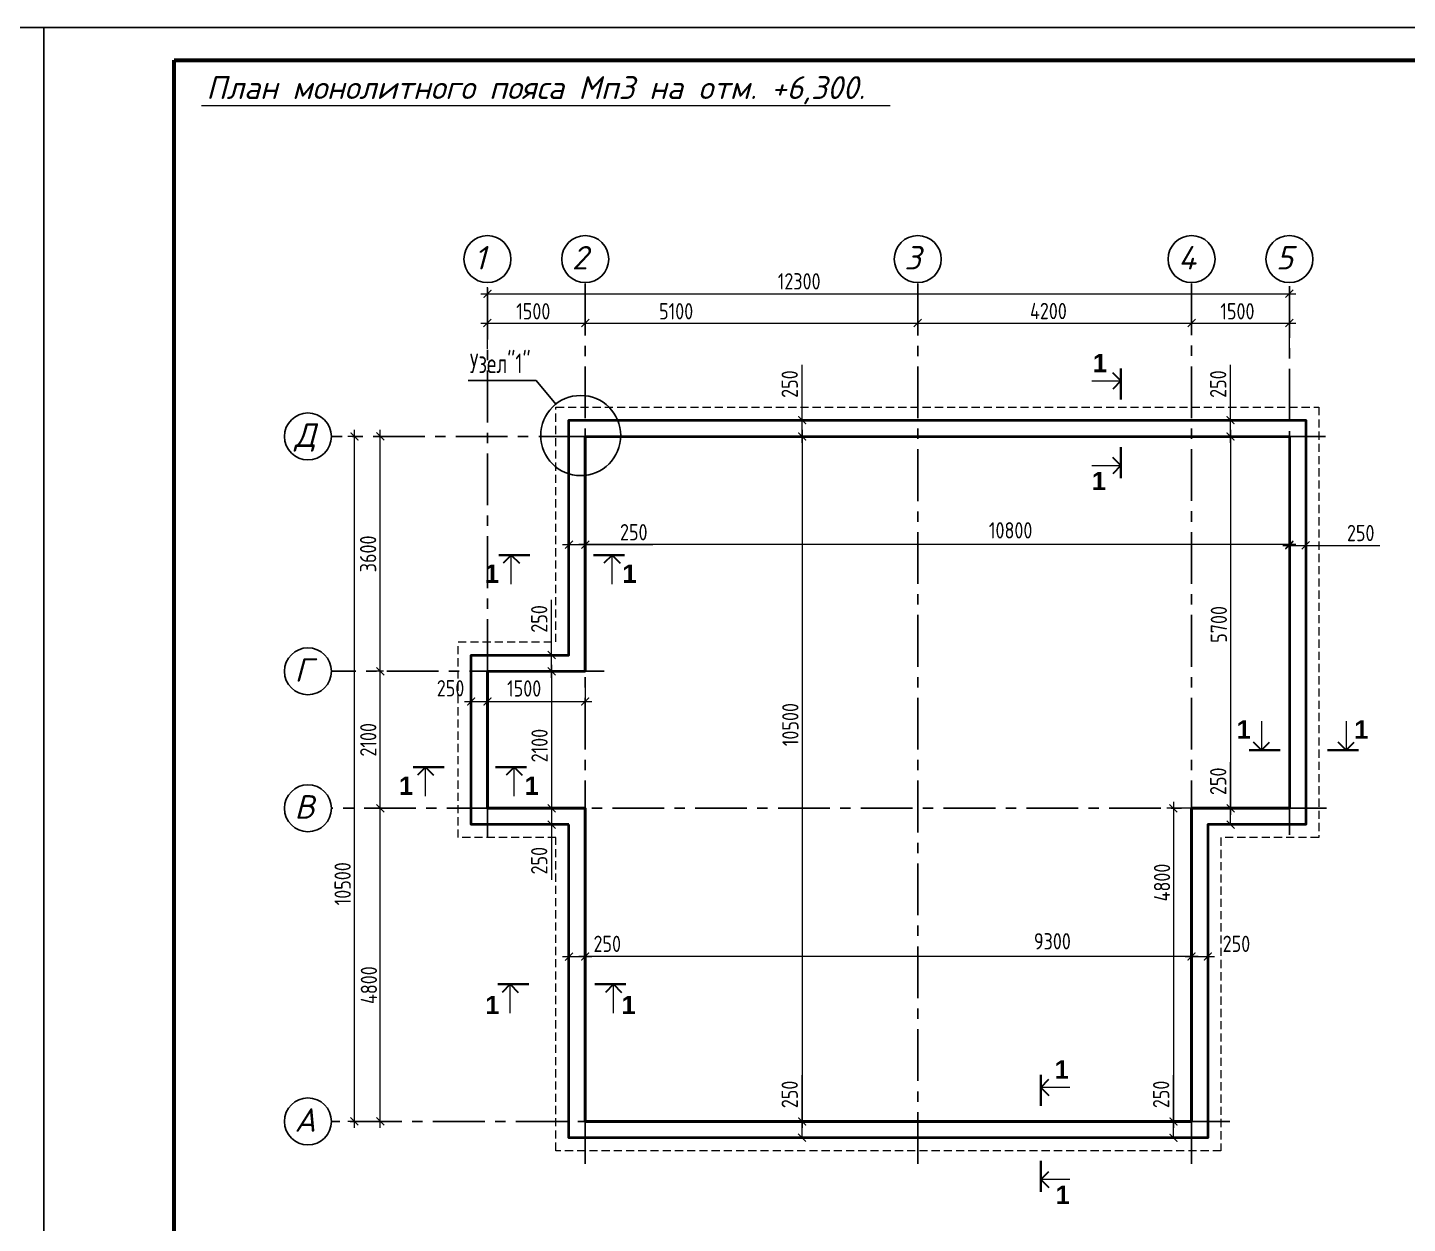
# Model space of a CAD drawing. Extents: x -12289450 to -10763036, y -7834513 to -6150123.
# Drawn here: x -10805286 to -10784123, y -7823144 to -7804813 of the extents above; entities that cross this region are included whole.
import ezdxf

# ---------------------------------------------------------------- set-up
doc = ezdxf.new("R2010")
doc.units = 0
doc.header["$LTSCALE"] = 25
doc.header["$PDMODE"] = 35
doc.linetypes.add('CENTER', pattern=[50.8, 31.75, -6.35, 6.35, -6.35])
doc.linetypes.add('DASHED', pattern=[0.75, 0.5, -0.25])
doc.layers.get('DefPoints').update_dxf_attribs({"color": 10, "lineweight": 30})
for name, color, linetype in [('001-ПЕРЕГОРОДКИ', 5, 'Continuous'), ('005-РАЗМЕРЫ', 252, 'Continuous'), ('014-ОСИ', 251, 'CENTER'), ('Annotation - Text', 7, 'Continuous'), ('EEE', 7, 'Continuous'), ('Новое', 51, 'Continuous'), ('Текст', 7, 'Continuous')]:
    doc.layers.add(name, color=color, linetype=linetype)
doc.layers.add('СТЕНЫ', color=5, linetype='Continuous', lineweight=40)
doc.styles.add('gismo', font='isocpeui.ttf')
doc.styles.add('GOST 2.304', font='cs_gost2304.shx')
doc.styles.add('Isocpeur', font='isocpeui.ttf')
doc.styles.add('STYLE1', font='simplex.shx', dxfattribs={"width": 0.7, "height": 300})
doc.styles.add('СГЕНЕРИР_СТИЛЬ_1', font='arialbd.ttf')
doc.dimstyles.new('1', dxfattribs={"dimscale": 100, "dimtxt": 2.5, "dimasz": 1.2, "dimexe": 1, "dimexo": 1, "dimgap": 0.5, "dimtad": 1, "dimdec": 0, "dimzin": 0, "dimdsep": 46, "dimtxsty": 'GOST 2.304', "dimblk": 'ARCHTICK', "dimcen": 0.09, "dimdle": 1, "dimclrd": 256, "dimclre": 256, "dimclrt": 7, "dimadec": 0, "dimazin": 0, "dimtfac": 1, "dimtdec": 0, "dimtmove": 0, "dimatfit": 3, "dimldrblk": 'ARCHTICK', "dimfxl": 0, "dimtolj": 1, "dimtzin": 0, "dimlwd": 5, "dimlwe": 5, "dimarcsym": 0})

# ---------------------------------------------------------------- blocks, each defined once
blk = doc.blocks.new('_ArchTick')
at = {"color": 0, "linetype": 'ByBlock', "const_width": 0.15}
blk.add_lwpolyline([(-0.5, -0.5), (0.5, 0.5)], dxfattribs=at)
blk = doc.blocks.new('*D1738')
at = {"layer": '005-РАЗМЕРЫ', "lineweight": 5, "transparency": 16777216}
for p, q in [((-10796833, -7809342), (-10791533, -7809342)), ((-10796733, -7809412), (-10796733, -7809242)), ((-10791633, -7809412), (-10791633, -7809242))]:
    blk.add_line(p, q, dxfattribs=at)
at = {"layer": 'DefPoints', "color": 0, "transparency": 16777216}
for p in [(-10791633, -7809342), (-10796733, -7809512), (-10791633, -7809512)]:
    blk.add_point(p, dxfattribs=at)
at = {"layer": '005-РАЗМЕРЫ', "lineweight": 5, "transparency": 16777216, "xscale": 120, "yscale": 120, "zscale": 120, "rotation": 180}
blk.add_blockref('_ArchTick', (-10796733, -7809342), dxfattribs=at)
at = {"layer": '005-РАЗМЕРЫ', "lineweight": 5, "transparency": 16777216, "xscale": 120, "yscale": 120, "zscale": 120}
blk.add_blockref('_ArchTick', (-10791633, -7809342), dxfattribs=at)
at = {"layer": '005-РАЗМЕРЫ', "color": 7, "transparency": 16777216, "insert": (-10795339, -7809162), "char_height": 250, "attachment_point": 5, "style": 'GOST 2.304'}
blk.add_mtext('\\A1;5100', dxfattribs=at)
blk = doc.blocks.new('*D1739')
at = {"layer": '005-РАЗМЕРЫ', "lineweight": 5, "transparency": 16777216}
for p, q in [((-10798333, -7808893), (-10785833, -7808893)), ((-10798233, -7809739), (-10798233, -7808793)), ((-10785933, -7809789), (-10785933, -7808793))]:
    blk.add_line(p, q, dxfattribs=at)
at = {"layer": 'DefPoints', "color": 0, "transparency": 16777216}
for p in [(-10785933, -7808893), (-10798233, -7809839), (-10785933, -7809889)]:
    blk.add_point(p, dxfattribs=at)
at = {"layer": '005-РАЗМЕРЫ', "lineweight": 5, "transparency": 16777216, "xscale": 120, "yscale": 120, "zscale": 120, "rotation": 180}
blk.add_blockref('_ArchTick', (-10798233, -7808893), dxfattribs=at)
at = {"layer": '005-РАЗМЕРЫ', "lineweight": 5, "transparency": 16777216, "xscale": 120, "yscale": 120, "zscale": 120}
blk.add_blockref('_ArchTick', (-10785933, -7808893), dxfattribs=at)
at = {"layer": '005-РАЗМЕРЫ', "color": 7, "transparency": 16777216, "insert": (-10793452, -7808703), "char_height": 250, "attachment_point": 5, "style": 'GOST 2.304'}
blk.add_mtext('\\A1;12300', dxfattribs=at)
blk = doc.blocks.new('*D1740')
at = {"layer": '005-РАЗМЕРЫ', "lineweight": 5, "transparency": 16777216}
for p, q in [((-10798333, -7809342), (-10796633, -7809342)), ((-10798233, -7809412), (-10798233, -7809242)), ((-10796733, -7809412), (-10796733, -7809242))]:
    blk.add_line(p, q, dxfattribs=at)
at = {"layer": 'DefPoints', "color": 0, "transparency": 16777216}
for p in [(-10796733, -7809342), (-10798233, -7809512), (-10796733, -7809512)]:
    blk.add_point(p, dxfattribs=at)
at = {"layer": '005-РАЗМЕРЫ', "lineweight": 5, "transparency": 16777216, "xscale": 120, "yscale": 120, "zscale": 120, "rotation": 180}
blk.add_blockref('_ArchTick', (-10798233, -7809342), dxfattribs=at)
at = {"layer": '005-РАЗМЕРЫ', "lineweight": 5, "transparency": 16777216, "xscale": 120, "yscale": 120, "zscale": 120}
blk.add_blockref('_ArchTick', (-10796733, -7809342), dxfattribs=at)
at = {"layer": '005-РАЗМЕРЫ', "color": 7, "transparency": 16777216, "insert": (-10797530, -7809162), "char_height": 250, "attachment_point": 5, "style": 'GOST 2.304'}
blk.add_mtext('\\A1;1500', dxfattribs=at)
blk = doc.blocks.new('*D1741')
at = {"layer": '005-РАЗМЕРЫ', "lineweight": 5, "transparency": 16777216}
for p, q in [((-10791733, -7809342), (-10787333, -7809342)), ((-10791633, -7809412), (-10791633, -7809242)), ((-10787433, -7809412), (-10787433, -7809242))]:
    blk.add_line(p, q, dxfattribs=at)
at = {"layer": 'DefPoints', "color": 0, "transparency": 16777216}
for p in [(-10787433, -7809342), (-10791633, -7809512), (-10787433, -7809512)]:
    blk.add_point(p, dxfattribs=at)
at = {"layer": '005-РАЗМЕРЫ', "lineweight": 5, "transparency": 16777216, "xscale": 120, "yscale": 120, "zscale": 120, "rotation": 180}
blk.add_blockref('_ArchTick', (-10791633, -7809342), dxfattribs=at)
at = {"layer": '005-РАЗМЕРЫ', "lineweight": 5, "transparency": 16777216, "xscale": 120, "yscale": 120, "zscale": 120}
blk.add_blockref('_ArchTick', (-10787433, -7809342), dxfattribs=at)
at = {"layer": '005-РАЗМЕРЫ', "color": 7, "transparency": 16777216, "insert": (-10789629, -7809158), "char_height": 250, "attachment_point": 5, "style": 'GOST 2.304'}
blk.add_mtext('\\A1;4200', dxfattribs=at)
blk = doc.blocks.new('*D1742')
at = {"layer": '005-РАЗМЕРЫ', "lineweight": 5, "transparency": 16777216}
for p, q in [((-10787533, -7809342), (-10785833, -7809342)), ((-10787433, -7809412), (-10787433, -7809242)), ((-10785933, -7809412), (-10785933, -7809242))]:
    blk.add_line(p, q, dxfattribs=at)
at = {"layer": 'DefPoints', "color": 0, "transparency": 16777216}
for p in [(-10785933, -7809342), (-10787433, -7809512), (-10785933, -7809512)]:
    blk.add_point(p, dxfattribs=at)
at = {"layer": '005-РАЗМЕРЫ', "lineweight": 5, "transparency": 16777216, "xscale": 120, "yscale": 120, "zscale": 120, "rotation": 180}
blk.add_blockref('_ArchTick', (-10787433, -7809342), dxfattribs=at)
at = {"layer": '005-РАЗМЕРЫ', "lineweight": 5, "transparency": 16777216, "xscale": 120, "yscale": 120, "zscale": 120}
blk.add_blockref('_ArchTick', (-10785933, -7809342), dxfattribs=at)
at = {"layer": '005-РАЗМЕРЫ', "color": 7, "transparency": 16777216, "insert": (-10786730, -7809162), "char_height": 250, "attachment_point": 5, "style": 'GOST 2.304'}
blk.add_mtext('\\A1;1500', dxfattribs=at)
blk = doc.blocks.new('*D1743')
at = {"layer": '005-РАЗМЕРЫ', "lineweight": 5, "transparency": 16777216}
for p, q in [((-10799876, -7821681), (-10799876, -7816681)), ((-10799876, -7816781), (-10799976, -7816781)), ((-10799925, -7821581), (-10799976, -7821581))]:
    blk.add_line(p, q, dxfattribs=at)
at = {"layer": 'DefPoints', "color": 0, "transparency": 16777216}
for p in [(-10799876, -7816781), (-10799776, -7816781), (-10799825, -7821581)]:
    blk.add_point(p, dxfattribs=at)
at = {"layer": '005-РАЗМЕРЫ', "lineweight": 5, "transparency": 16777216, "xscale": 120, "yscale": 120, "zscale": 120}
for p, rotation in [((-10799876, -7816781), 90), ((-10799876, -7821581), 270)]:
    blk.add_blockref('_ArchTick', p, dxfattribs=dict(at, rotation=rotation))
at = {"layer": '005-РАЗМЕРЫ', "color": 7, "transparency": 16777216, "insert": (-10800051, -7819492), "char_height": 250, "attachment_point": 5, "rotation": 90, "style": 'GOST 2.304'}
blk.add_mtext('\\A1;4800', dxfattribs=at)
blk = doc.blocks.new('*D1744')
at = {"layer": '005-РАЗМЕРЫ', "lineweight": 5, "transparency": 16777216}
for p, q in [((-10800274, -7821681), (-10800274, -7810981)), ((-10800246, -7811081), (-10800374, -7811081)), ((-10800298, -7821581), (-10800374, -7821581))]:
    blk.add_line(p, q, dxfattribs=at)
at = {"layer": 'DefPoints', "color": 0, "transparency": 16777216}
for p in [(-10800274, -7811081), (-10800146, -7811081), (-10800198, -7821581)]:
    blk.add_point(p, dxfattribs=at)
at = {"layer": '005-РАЗМЕРЫ', "lineweight": 5, "transparency": 16777216, "xscale": 120, "yscale": 120, "zscale": 120}
for p, rotation in [((-10800274, -7811081), 90), ((-10800274, -7821581), 270)]:
    blk.add_blockref('_ArchTick', p, dxfattribs=dict(at, rotation=rotation))
at = {"layer": '005-РАЗМЕРЫ', "color": 7, "transparency": 16777216, "insert": (-10800454, -7817938), "char_height": 250, "attachment_point": 5, "rotation": 90, "style": 'GOST 2.304'}
blk.add_mtext('\\A1;10500', dxfattribs=at)
blk = doc.blocks.new('*D1745')
at = {"layer": '005-РАЗМЕРЫ', "lineweight": 5, "transparency": 16777216}
for p, q in [((-10799876, -7816881), (-10799876, -7814581)), ((-10799825, -7814681), (-10799976, -7814681)), ((-10799963, -7816781), (-10799776, -7816781))]:
    blk.add_line(p, q, dxfattribs=at)
at = {"layer": 'DefPoints', "color": 0, "transparency": 16777216}
for p in [(-10799876, -7814681), (-10799725, -7814681), (-10800063, -7816781)]:
    blk.add_point(p, dxfattribs=at)
at = {"layer": '005-РАЗМЕРЫ', "lineweight": 5, "transparency": 16777216, "xscale": 120, "yscale": 120, "zscale": 120}
for p, rotation in [((-10799876, -7814681), 90), ((-10799876, -7816781), 270)]:
    blk.add_blockref('_ArchTick', p, dxfattribs=dict(at, rotation=rotation))
at = {"layer": '005-РАЗМЕРЫ', "color": 7, "transparency": 16777216, "insert": (-10800061, -7815731), "char_height": 250, "attachment_point": 5, "rotation": 90, "style": 'GOST 2.304'}
blk.add_mtext('\\A1;2100', dxfattribs=at)
blk = doc.blocks.new('*D1746')
at = {"layer": '005-РАЗМЕРЫ', "lineweight": 5, "transparency": 16777216}
for p, q in [((-10799876, -7814781), (-10799876, -7810981)), ((-10799776, -7811081), (-10799976, -7811081)), ((-10799825, -7814681), (-10799976, -7814681))]:
    blk.add_line(p, q, dxfattribs=at)
at = {"layer": 'DefPoints', "color": 0, "transparency": 16777216}
for p in [(-10799876, -7811081), (-10799676, -7811081), (-10799725, -7814681)]:
    blk.add_point(p, dxfattribs=at)
at = {"layer": '005-РАЗМЕРЫ', "lineweight": 5, "transparency": 16777216, "xscale": 120, "yscale": 120, "zscale": 120}
for p, rotation in [((-10799876, -7811081), 90), ((-10799876, -7814681), 270)]:
    blk.add_blockref('_ArchTick', p, dxfattribs=dict(at, rotation=rotation))
at = {"layer": '005-РАЗМЕРЫ', "color": 7, "transparency": 16777216, "insert": (-10800064, -7812881), "char_height": 250, "attachment_point": 5, "rotation": 90, "style": 'GOST 2.304'}
blk.add_mtext('\\A1;3600', dxfattribs=at)
blk = doc.blocks.new('*D1747')
at = {"layer": '005-РАЗМЕРЫ', "lineweight": 5, "ltscale": 10, "transparency": 16777216}
for p, q in [((-10796983, -7812831), (-10796983, -7812639)), ((-10796733, -7812831), (-10796733, -7812639)), ((-10797083, -7812739), (-10796733, -7812739)), ((-10796733, -7812739), (-10795695, -7812739))]:
    blk.add_line(p, q, dxfattribs=at)
at = {"layer": 'DefPoints', "color": 0, "ltscale": 10, "transparency": 16777216}
for p in [(-10796983, -7812931), (-10796733, -7812739), (-10796733, -7812931)]:
    blk.add_point(p, dxfattribs=at)
at = {"layer": '005-РАЗМЕРЫ', "lineweight": 5, "ltscale": 10, "transparency": 16777216, "xscale": 120, "yscale": 120, "zscale": 120, "rotation": 180}
blk.add_blockref('_ArchTick', (-10796983, -7812739), dxfattribs=at)
at = {"layer": '005-РАЗМЕРЫ', "lineweight": 5, "ltscale": 10, "transparency": 16777216, "xscale": 120, "yscale": 120, "zscale": 120}
blk.add_blockref('_ArchTick', (-10796733, -7812739), dxfattribs=at)
at = {"layer": '005-РАЗМЕРЫ', "color": 7, "ltscale": 10, "transparency": 16777216, "insert": (-10795989, -7812549), "char_height": 250, "attachment_point": 5, "style": 'GOST 2.304'}
blk.add_mtext('\\A1;250', dxfattribs=at)
blk = doc.blocks.new('*D1748')
at = {"layer": '005-РАЗМЕРЫ', "lineweight": 5, "transparency": 16777216}
for p, q in [((-10793407, -7821581), (-10793407, -7820874)), ((-10793375, -7821581), (-10793507, -7821581)), ((-10793407, -7821831), (-10793407, -7821481)), ((-10793375, -7821831), (-10793507, -7821831))]:
    blk.add_line(p, q, dxfattribs=at)
at = {"layer": 'DefPoints', "color": 0, "transparency": 16777216}
for p in [(-10793275, -7821581), (-10793407, -7821831), (-10793275, -7821831)]:
    blk.add_point(p, dxfattribs=at)
at = {"layer": '005-РАЗМЕРЫ', "lineweight": 5, "transparency": 16777216, "xscale": 120, "yscale": 120, "zscale": 120}
for p, rotation in [((-10793407, -7821581), 90), ((-10793407, -7821831), 270)]:
    blk.add_blockref('_ArchTick', p, dxfattribs=dict(at, rotation=rotation))
at = {"layer": '005-РАЗМЕРЫ', "color": 7, "transparency": 16777216, "insert": (-10793597, -7821167), "char_height": 250, "attachment_point": 5, "rotation": 90, "style": 'GOST 2.304'}
blk.add_mtext('\\A1;250', dxfattribs=at)
blk = doc.blocks.new('*D1749')
at = {"layer": '005-РАЗМЕРЫ', "lineweight": 5, "transparency": 16777216}
for p, q in [((-10793407, -7810981), (-10793407, -7821681)), ((-10793375, -7811081), (-10793507, -7811081)), ((-10793375, -7821581), (-10793507, -7821581))]:
    blk.add_line(p, q, dxfattribs=at)
at = {"layer": 'DefPoints', "color": 0, "transparency": 16777216}
for p in [(-10793275, -7811081), (-10793407, -7821581), (-10793275, -7821581)]:
    blk.add_point(p, dxfattribs=at)
at = {"layer": '005-РАЗМЕРЫ', "lineweight": 5, "transparency": 16777216, "xscale": 120, "yscale": 120, "zscale": 120}
for p, rotation in [((-10793407, -7811081), 90), ((-10793407, -7821581), 270)]:
    blk.add_blockref('_ArchTick', p, dxfattribs=dict(at, rotation=rotation))
at = {"layer": '005-РАЗМЕРЫ', "color": 7, "transparency": 16777216, "insert": (-10793587, -7815498), "char_height": 250, "attachment_point": 5, "rotation": 90, "style": 'GOST 2.304'}
blk.add_mtext('\\A1;10500', dxfattribs=at)
blk = doc.blocks.new('*D1750')
at = {"layer": '005-РАЗМЕРЫ', "lineweight": 5, "ltscale": 100, "transparency": 16777216}
for p, q in [((-10796733, -7818741), (-10796733, -7819154)), ((-10787333, -7819054), (-10796833, -7819054)), ((-10787433, -7818921), (-10787433, -7819154))]:
    blk.add_line(p, q, dxfattribs=at)
at = {"layer": 'DefPoints', "color": 0, "ltscale": 100, "transparency": 16777216}
for p in [(-10796733, -7818641), (-10787433, -7818821), (-10796733, -7819054)]:
    blk.add_point(p, dxfattribs=at)
at = {"layer": '005-РАЗМЕРЫ', "lineweight": 5, "ltscale": 100, "transparency": 16777216, "xscale": 120, "yscale": 120, "zscale": 120, "rotation": 180}
blk.add_blockref('_ArchTick', (-10796733, -7819054), dxfattribs=at)
at = {"layer": '005-РАЗМЕРЫ', "lineweight": 5, "ltscale": 100, "transparency": 16777216, "xscale": 120, "yscale": 120, "zscale": 120}
blk.add_blockref('_ArchTick', (-10787433, -7819054), dxfattribs=at)
at = {"layer": '005-РАЗМЕРЫ', "color": 7, "ltscale": 100, "transparency": 16777216, "insert": (-10789568, -7818820), "char_height": 250, "attachment_point": 5, "style": 'GOST 2.304'}
blk.add_mtext('\\A1;9300', dxfattribs=at)
blk = doc.blocks.new('*D1751')
at = {"layer": '005-РАЗМЕРЫ', "lineweight": 5, "transparency": 16777216}
for p, q in [((-10797249, -7814431), (-10797249, -7813584)), ((-10797283, -7814431), (-10797349, -7814431)), ((-10797249, -7814781), (-10797249, -7814431)), ((-10797217, -7814681), (-10797349, -7814681))]:
    blk.add_line(p, q, dxfattribs=at)
at = {"layer": 'DefPoints', "color": 0, "transparency": 16777216}
for p in [(-10797249, -7814431), (-10797183, -7814431), (-10797117, -7814681)]:
    blk.add_point(p, dxfattribs=at)
at = {"layer": '005-РАЗМЕРЫ', "lineweight": 5, "transparency": 16777216, "xscale": 120, "yscale": 120, "zscale": 120}
for p, rotation in [((-10797249, -7814431), 90), ((-10797249, -7814681), 270)]:
    blk.add_blockref('_ArchTick', p, dxfattribs=dict(at, rotation=rotation))
at = {"layer": '005-РАЗМЕРЫ', "color": 7, "transparency": 16777216, "insert": (-10797439, -7813878), "char_height": 250, "attachment_point": 5, "rotation": 90, "style": 'GOST 2.304'}
blk.add_mtext('\\A1;250', dxfattribs=at)
blk = doc.blocks.new('*D1752')
at = {"layer": '005-РАЗМЕРЫ', "lineweight": 5, "transparency": 16777216}
for p, q in [((-10793407, -7810831), (-10793407, -7809984)), ((-10793375, -7810831), (-10793507, -7810831)), ((-10793407, -7811181), (-10793407, -7810831)), ((-10793375, -7811081), (-10793507, -7811081))]:
    blk.add_line(p, q, dxfattribs=at)
at = {"layer": 'DefPoints', "color": 0, "transparency": 16777216}
for p in [(-10793407, -7810831), (-10793275, -7810831), (-10793275, -7811081)]:
    blk.add_point(p, dxfattribs=at)
at = {"layer": '005-РАЗМЕРЫ', "lineweight": 5, "transparency": 16777216, "xscale": 120, "yscale": 120, "zscale": 120}
for p, rotation in [((-10793407, -7810831), 90), ((-10793407, -7811081), 270)]:
    blk.add_blockref('_ArchTick', p, dxfattribs=dict(at, rotation=rotation))
at = {"layer": '005-РАЗМЕРЫ', "color": 7, "transparency": 16777216, "insert": (-10793597, -7810278), "char_height": 250, "attachment_point": 5, "rotation": 90, "style": 'GOST 2.304'}
blk.add_mtext('\\A1;250', dxfattribs=at)
blk = doc.blocks.new('*D1753')
at = {"layer": '005-РАЗМЕРЫ', "lineweight": 5, "ltscale": 100, "transparency": 16777216}
for p, q in [((-10797083, -7819054), (-10796633, -7819054)), ((-10796983, -7819037), (-10796983, -7819154)), ((-10796733, -7819037), (-10796733, -7819154))]:
    blk.add_line(p, q, dxfattribs=at)
at = {"layer": 'DefPoints', "color": 0, "ltscale": 100, "transparency": 16777216}
for p in [(-10796983, -7818937), (-10796733, -7818937), (-10796733, -7819054)]:
    blk.add_point(p, dxfattribs=at)
at = {"layer": '005-РАЗМЕРЫ', "lineweight": 5, "ltscale": 100, "transparency": 16777216, "xscale": 120, "yscale": 120, "zscale": 120, "rotation": 180}
blk.add_blockref('_ArchTick', (-10796983, -7819054), dxfattribs=at)
at = {"layer": '005-РАЗМЕРЫ', "lineweight": 5, "ltscale": 100, "transparency": 16777216, "xscale": 120, "yscale": 120, "zscale": 120}
blk.add_blockref('_ArchTick', (-10796733, -7819054), dxfattribs=at)
at = {"layer": '005-РАЗМЕРЫ', "color": 7, "ltscale": 100, "transparency": 16777216, "insert": (-10796395, -7818859), "char_height": 250, "attachment_point": 5, "style": 'GOST 2.304'}
blk.add_mtext('\\A1;250', dxfattribs=at)
blk = doc.blocks.new('*D1754')
at = {"layer": '005-РАЗМЕРЫ', "lineweight": 5, "ltscale": 100, "transparency": 16777216}
for p, q in [((-10796733, -7812607), (-10796733, -7812839)), ((-10785933, -7812614), (-10785933, -7812839)), ((-10785833, -7812739), (-10796833, -7812739))]:
    blk.add_line(p, q, dxfattribs=at)
at = {"layer": 'DefPoints', "color": 0, "ltscale": 100, "transparency": 16777216}
for p in [(-10796733, -7812507), (-10785933, -7812514), (-10796733, -7812739)]:
    blk.add_point(p, dxfattribs=at)
at = {"layer": '005-РАЗМЕРЫ', "lineweight": 5, "ltscale": 100, "transparency": 16777216, "xscale": 120, "yscale": 120, "zscale": 120, "rotation": 180}
blk.add_blockref('_ArchTick', (-10796733, -7812739), dxfattribs=at)
at = {"layer": '005-РАЗМЕРЫ', "lineweight": 5, "ltscale": 100, "transparency": 16777216, "xscale": 120, "yscale": 120, "zscale": 120}
blk.add_blockref('_ArchTick', (-10785933, -7812739), dxfattribs=at)
at = {"layer": '005-РАЗМЕРЫ', "color": 7, "ltscale": 100, "transparency": 16777216, "insert": (-10790208, -7812520), "char_height": 250, "attachment_point": 5, "style": 'GOST 2.304'}
blk.add_mtext('\\A1;10800', dxfattribs=at)
blk = doc.blocks.new('*D1755')
at = {"layer": '005-РАЗМЕРЫ', "lineweight": 5, "transparency": 16777216}
for p, q in [((-10797249, -7816681), (-10797249, -7817031)), ((-10797217, -7816781), (-10797349, -7816781)), ((-10797217, -7817031), (-10797349, -7817031)), ((-10797249, -7817031), (-10797249, -7817878))]:
    blk.add_line(p, q, dxfattribs=at)
at = {"layer": 'DefPoints', "color": 0, "transparency": 16777216}
for p in [(-10797117, -7816781), (-10797249, -7817031), (-10797117, -7817031)]:
    blk.add_point(p, dxfattribs=at)
at = {"layer": '005-РАЗМЕРЫ', "lineweight": 5, "transparency": 16777216, "xscale": 120, "yscale": 120, "zscale": 120}
for p, rotation in [((-10797249, -7816781), 90), ((-10797249, -7817031), 270)]:
    blk.add_blockref('_ArchTick', p, dxfattribs=dict(at, rotation=rotation))
at = {"layer": '005-РАЗМЕРЫ', "color": 7, "transparency": 16777216, "insert": (-10797439, -7817584), "char_height": 250, "attachment_point": 5, "rotation": 90, "style": 'GOST 2.304'}
blk.add_mtext('\\A1;250', dxfattribs=at)
blk = doc.blocks.new('*D1756')
at = {"layer": '005-РАЗМЕРЫ', "lineweight": 5, "ltscale": 100, "transparency": 16777216}
for p, q in [((-10787533, -7819054), (-10787083, -7819054)), ((-10787433, -7819037), (-10787433, -7819154)), ((-10787183, -7819037), (-10787183, -7819154))]:
    blk.add_line(p, q, dxfattribs=at)
at = {"layer": 'DefPoints', "color": 0, "ltscale": 100, "transparency": 16777216}
for p in [(-10787433, -7818937), (-10787183, -7818937), (-10787183, -7819054)]:
    blk.add_point(p, dxfattribs=at)
at = {"layer": '005-РАЗМЕРЫ', "lineweight": 5, "ltscale": 100, "transparency": 16777216, "xscale": 120, "yscale": 120, "zscale": 120, "rotation": 180}
blk.add_blockref('_ArchTick', (-10787433, -7819054), dxfattribs=at)
at = {"layer": '005-РАЗМЕРЫ', "lineweight": 5, "ltscale": 100, "transparency": 16777216, "xscale": 120, "yscale": 120, "zscale": 120}
blk.add_blockref('_ArchTick', (-10787183, -7819054), dxfattribs=at)
at = {"layer": '005-РАЗМЕРЫ', "color": 7, "ltscale": 100, "transparency": 16777216, "insert": (-10786745, -7818859), "char_height": 250, "attachment_point": 5, "style": 'GOST 2.304'}
blk.add_mtext('\\A1;250', dxfattribs=at)
blk = doc.blocks.new('*D1757')
at = {"layer": '005-РАЗМЕРЫ', "lineweight": 5, "ltscale": 10, "transparency": 16777216}
for p, q in [((-10785933, -7812838), (-10785933, -7812651)), ((-10785683, -7812838), (-10785683, -7812651)), ((-10786033, -7812751), (-10785683, -7812751)), ((-10785683, -7812751), (-10784545, -7812751))]:
    blk.add_line(p, q, dxfattribs=at)
at = {"layer": 'DefPoints', "color": 0, "ltscale": 10, "transparency": 16777216}
for p in [(-10785933, -7812938), (-10785683, -7812751), (-10785683, -7812938)]:
    blk.add_point(p, dxfattribs=at)
at = {"layer": '005-РАЗМЕРЫ', "lineweight": 5, "ltscale": 10, "transparency": 16777216, "xscale": 120, "yscale": 120, "zscale": 120, "rotation": 180}
blk.add_blockref('_ArchTick', (-10785933, -7812751), dxfattribs=at)
at = {"layer": '005-РАЗМЕРЫ', "lineweight": 5, "ltscale": 10, "transparency": 16777216, "xscale": 120, "yscale": 120, "zscale": 120}
blk.add_blockref('_ArchTick', (-10785683, -7812751), dxfattribs=at)
at = {"layer": '005-РАЗМЕРЫ', "color": 7, "ltscale": 10, "transparency": 16777216, "insert": (-10784839, -7812561), "char_height": 250, "attachment_point": 5, "style": 'GOST 2.304'}
blk.add_mtext('\\A1;250', dxfattribs=at)
blk = doc.blocks.new('*D1759')
at = {"layer": '005-РАЗМЕРЫ', "lineweight": 5, "transparency": 16777216}
for p, q in [((-10786835, -7816781), (-10786835, -7816074)), ((-10786835, -7817031), (-10786835, -7816681)), ((-10786803, -7816781), (-10786935, -7816781)), ((-10786803, -7817031), (-10786935, -7817031))]:
    blk.add_line(p, q, dxfattribs=at)
at = {"layer": 'DefPoints', "color": 0, "transparency": 16777216}
for p in [(-10786703, -7816781), (-10786835, -7817031), (-10786703, -7817031)]:
    blk.add_point(p, dxfattribs=at)
at = {"layer": '005-РАЗМЕРЫ', "lineweight": 5, "transparency": 16777216, "xscale": 120, "yscale": 120, "zscale": 120}
for p, rotation in [((-10786835, -7816781), 90), ((-10786835, -7817031), 270)]:
    blk.add_blockref('_ArchTick', p, dxfattribs=dict(at, rotation=rotation))
at = {"layer": '005-РАЗМЕРЫ', "color": 7, "transparency": 16777216, "insert": (-10787025, -7816367), "char_height": 250, "attachment_point": 5, "rotation": 90, "style": 'GOST 2.304'}
blk.add_mtext('\\A1;250', dxfattribs=at)
blk = doc.blocks.new('*D1760')
at = {"layer": '005-РАЗМЕРЫ', "lineweight": 5, "transparency": 16777216}
for p, q in [((-10786835, -7810981), (-10786835, -7816881)), ((-10786803, -7811081), (-10786935, -7811081)), ((-10786783, -7816781), (-10786935, -7816781))]:
    blk.add_line(p, q, dxfattribs=at)
at = {"layer": 'DefPoints', "color": 0, "transparency": 16777216}
for p in [(-10786703, -7811081), (-10786835, -7816781), (-10786683, -7816781)]:
    blk.add_point(p, dxfattribs=at)
at = {"layer": '005-РАЗМЕРЫ', "lineweight": 5, "transparency": 16777216, "xscale": 120, "yscale": 120, "zscale": 120}
for p, rotation in [((-10786835, -7811081), 90), ((-10786835, -7816781), 270)]:
    blk.add_blockref('_ArchTick', p, dxfattribs=dict(at, rotation=rotation))
at = {"layer": '005-РАЗМЕРЫ', "color": 7, "transparency": 16777216, "insert": (-10787015, -7813962), "char_height": 250, "attachment_point": 5, "rotation": 90, "style": 'GOST 2.304'}
blk.add_mtext('\\A1;5700', dxfattribs=at)
blk = doc.blocks.new('*D1761')
at = {"layer": '005-РАЗМЕРЫ', "lineweight": 5, "transparency": 16777216}
for p, q in [((-10786835, -7810831), (-10786835, -7809984)), ((-10786803, -7810831), (-10786935, -7810831)), ((-10786835, -7811181), (-10786835, -7810831)), ((-10786803, -7811081), (-10786935, -7811081))]:
    blk.add_line(p, q, dxfattribs=at)
at = {"layer": 'DefPoints', "color": 0, "transparency": 16777216}
for p in [(-10786835, -7810831), (-10786703, -7810831), (-10786703, -7811081)]:
    blk.add_point(p, dxfattribs=at)
at = {"layer": '005-РАЗМЕРЫ', "lineweight": 5, "transparency": 16777216, "xscale": 120, "yscale": 120, "zscale": 120}
for p, rotation in [((-10786835, -7810831), 90), ((-10786835, -7811081), 270)]:
    blk.add_blockref('_ArchTick', p, dxfattribs=dict(at, rotation=rotation))
at = {"layer": '005-РАЗМЕРЫ', "color": 7, "transparency": 16777216, "insert": (-10787025, -7810278), "char_height": 250, "attachment_point": 5, "rotation": 90, "style": 'GOST 2.304'}
blk.add_mtext('\\A1;250', dxfattribs=at)
blk = doc.blocks.new('*D1762')
at = {"layer": '005-РАЗМЕРЫ', "lineweight": 5, "transparency": 16777216}
for p, q in [((-10797249, -7814581), (-10797249, -7816881)), ((-10797217, -7814681), (-10797349, -7814681)), ((-10797217, -7816781), (-10797349, -7816781))]:
    blk.add_line(p, q, dxfattribs=at)
at = {"layer": 'DefPoints', "color": 0, "transparency": 16777216}
for p in [(-10797117, -7814681), (-10797249, -7816781), (-10797117, -7816781)]:
    blk.add_point(p, dxfattribs=at)
at = {"layer": '005-РАЗМЕРЫ', "lineweight": 5, "transparency": 16777216, "xscale": 120, "yscale": 120, "zscale": 120}
for p, rotation in [((-10797249, -7814681), 90), ((-10797249, -7816781), 270)]:
    blk.add_blockref('_ArchTick', p, dxfattribs=dict(at, rotation=rotation))
at = {"layer": '005-РАЗМЕРЫ', "color": 7, "transparency": 16777216, "insert": (-10797434, -7815820), "char_height": 250, "attachment_point": 5, "rotation": 90, "style": 'GOST 2.304'}
blk.add_mtext('\\A1;2100', dxfattribs=at)
blk = doc.blocks.new('*D1763')
at = {"layer": '005-РАЗМЕРЫ', "lineweight": 5, "ltscale": 100, "transparency": 16777216}
for p, q in [((-10798583, -7815143), (-10798133, -7815143)), ((-10798483, -7815127), (-10798483, -7815243)), ((-10798233, -7815127), (-10798233, -7815243))]:
    blk.add_line(p, q, dxfattribs=at)
at = {"layer": 'DefPoints', "color": 0, "ltscale": 100, "transparency": 16777216}
for p in [(-10798483, -7815027), (-10798233, -7815027), (-10798233, -7815143)]:
    blk.add_point(p, dxfattribs=at)
at = {"layer": '005-РАЗМЕРЫ', "lineweight": 5, "ltscale": 100, "transparency": 16777216, "xscale": 120, "yscale": 120, "zscale": 120, "rotation": 180}
blk.add_blockref('_ArchTick', (-10798483, -7815143), dxfattribs=at)
at = {"layer": '005-РАЗМЕРЫ', "lineweight": 5, "ltscale": 100, "transparency": 16777216, "xscale": 120, "yscale": 120, "zscale": 120}
blk.add_blockref('_ArchTick', (-10798233, -7815143), dxfattribs=at)
at = {"layer": '005-РАЗМЕРЫ', "color": 7, "ltscale": 100, "transparency": 16777216, "insert": (-10798799, -7814941), "char_height": 250, "attachment_point": 5, "style": 'GOST 2.304'}
blk.add_mtext('\\A1;250', dxfattribs=at)
blk = doc.blocks.new('*D1764')
at = {"layer": '005-РАЗМЕРЫ', "lineweight": 5, "ltscale": 100, "transparency": 16777216}
for p, q in [((-10796733, -7814781), (-10796733, -7815243)), ((-10798233, -7815041), (-10798233, -7815243)), ((-10798333, -7815143), (-10796633, -7815143))]:
    blk.add_line(p, q, dxfattribs=at)
at = {"layer": 'DefPoints', "color": 0, "ltscale": 100, "transparency": 16777216}
for p in [(-10796733, -7814681), (-10798233, -7814941), (-10796733, -7815143)]:
    blk.add_point(p, dxfattribs=at)
at = {"layer": '005-РАЗМЕРЫ', "lineweight": 5, "ltscale": 100, "transparency": 16777216, "xscale": 120, "yscale": 120, "zscale": 120, "rotation": 180}
blk.add_blockref('_ArchTick', (-10798233, -7815143), dxfattribs=at)
at = {"layer": '005-РАЗМЕРЫ', "lineweight": 5, "ltscale": 100, "transparency": 16777216, "xscale": 120, "yscale": 120, "zscale": 120}
blk.add_blockref('_ArchTick', (-10796733, -7815143), dxfattribs=at)
at = {"layer": '005-РАЗМЕРЫ', "color": 7, "ltscale": 100, "transparency": 16777216, "insert": (-10797670, -7814944), "char_height": 250, "attachment_point": 5, "style": 'GOST 2.304'}
blk.add_mtext('\\A1;1500', dxfattribs=at)
blk = doc.blocks.new('*D1765')
at = {"layer": '005-РАЗМЕРЫ', "lineweight": 5, "transparency": 16777216}
for p, q in [((-10787711, -7821581), (-10787711, -7820874)), ((-10787678, -7821581), (-10787811, -7821581)), ((-10787711, -7821831), (-10787711, -7821481)), ((-10787678, -7821831), (-10787811, -7821831))]:
    blk.add_line(p, q, dxfattribs=at)
at = {"layer": 'DefPoints', "color": 0, "transparency": 16777216}
for p in [(-10787578, -7821581), (-10787711, -7821831), (-10787578, -7821831)]:
    blk.add_point(p, dxfattribs=at)
at = {"layer": '005-РАЗМЕРЫ', "lineweight": 5, "transparency": 16777216, "xscale": 120, "yscale": 120, "zscale": 120}
for p, rotation in [((-10787711, -7821581), 90), ((-10787711, -7821831), 270)]:
    blk.add_blockref('_ArchTick', p, dxfattribs=dict(at, rotation=rotation))
at = {"layer": '005-РАЗМЕРЫ', "color": 7, "transparency": 16777216, "insert": (-10787900, -7821167), "char_height": 250, "attachment_point": 5, "rotation": 90, "style": 'GOST 2.304'}
blk.add_mtext('\\A1;250', dxfattribs=at)
blk = doc.blocks.new('*D1766')
at = {"layer": '005-РАЗМЕРЫ', "lineweight": 5, "transparency": 16777216}
for p, q in [((-10787711, -7816681), (-10787711, -7821681)), ((-10787163, -7816781), (-10787811, -7816781)), ((-10787658, -7821581), (-10787811, -7821581))]:
    blk.add_line(p, q, dxfattribs=at)
at = {"layer": 'DefPoints', "color": 0, "transparency": 16777216}
for p in [(-10787063, -7816781), (-10787711, -7821581), (-10787558, -7821581)]:
    blk.add_point(p, dxfattribs=at)
at = {"layer": '005-РАЗМЕРЫ', "lineweight": 5, "transparency": 16777216, "xscale": 120, "yscale": 120, "zscale": 120}
for p, rotation in [((-10787711, -7816781), 90), ((-10787711, -7821581), 270)]:
    blk.add_blockref('_ArchTick', p, dxfattribs=dict(at, rotation=rotation))
at = {"layer": '005-РАЗМЕРЫ', "color": 7, "transparency": 16777216, "insert": (-10787886, -7817919), "char_height": 250, "attachment_point": 5, "rotation": 90, "style": 'GOST 2.304'}
blk.add_mtext('\\A1;4800', dxfattribs=at)

msp = doc.modelspace()

# ---------------------------------------------------------------- linework, layer by layer
at = {"linetype": 'Continuous', "lineweight": 60, "ltscale": 75}
msp.add_lwpolyline([(-10803036.3, -7805313.4), (-10763536.4, -7805313.4), (-10763536.4, -7834013.3), (-10803036.3, -7834013.3)], close=True, dxfattribs=at)
at = {"ltscale": 100}
msp.add_lwpolyline([(-10798528.9, -7810224.9), (-10797488.2, -7810224.9), (-10797184.4, -7810585.6)], dxfattribs=at)
msp.add_circle((-10796802.6, -7811066.6), 614.1, dxfattribs=at)
at = {"layer": '001-ПЕРЕГОРОДКИ', "lineweight": 35, "ltscale": 100}
for points in [[(-10788516.9, -7810041.3), (-10788516.9, -7810516)], [(-10788516.9, -7811717.7), (-10788516.9, -7811243)], [(-10798056, -7812899.8), (-10797581.3, -7812899.8)], [(-10796133.1, -7812899.8), (-10796607.8, -7812899.8)], [(-10786549.1, -7815891.1), (-10786074.4, -7815891.1)], [(-10784871.1, -7815891.1), (-10785345.8, -7815891.1)], [(-10799372.7, -7816149.8), (-10798898, -7816149.8)], [(-10797633.1, -7816149.8), (-10798107.8, -7816149.8)], [(-10798072.9, -7819479.1), (-10797598.2, -7819479.1)], [(-10796108.9, -7819479.1), (-10796583.6, -7819479.1)], [(-10789746.7, -7820869.4), (-10789746.7, -7821344.1)], [(-10789746.7, -7822660.9), (-10789746.7, -7822186.2)]]:
    msp.add_lwpolyline(points, dxfattribs=at)
at = {"layer": '001-ПЕРЕГОРОДКИ', "lineweight": 18, "ltscale": 100}
for points in [[(-10788960.7, -7810230.4), (-10788516.9, -7810230.4)], [(-10788960.7, -7810230.4), (-10788516.9, -7810230.4)], [(-10788960.7, -7811528.6), (-10788516.9, -7811528.6)], [(-10788960.7, -7811528.6), (-10788516.9, -7811528.6)], [(-10797867, -7813343.6), (-10797867, -7812899.8)], [(-10797867, -7813343.6), (-10797867, -7812899.8)], [(-10796322.1, -7813343.6), (-10796322.1, -7812899.8)], [(-10796322.1, -7813343.6), (-10796322.1, -7812899.8)], [(-10786360, -7815447.3), (-10786360, -7815891.1)], [(-10786360, -7815447.3), (-10786360, -7815891.1)], [(-10785060.1, -7815447.3), (-10785060.1, -7815891.1)], [(-10785060.1, -7815447.3), (-10785060.1, -7815891.1)], [(-10799183.6, -7816593.6), (-10799183.6, -7816149.8)], [(-10799183.6, -7816593.6), (-10799183.6, -7816149.8)], [(-10797822.1, -7816593.6), (-10797822.1, -7816149.8)], [(-10797822.1, -7816593.6), (-10797822.1, -7816149.8)], [(-10797883.9, -7819922.8), (-10797883.9, -7819479.1)], [(-10797883.9, -7819922.8), (-10797883.9, -7819479.1)], [(-10796298, -7819922.8), (-10796298, -7819479.1)], [(-10796298, -7819922.8), (-10796298, -7819479.1)], [(-10789302.9, -7821058.5), (-10789746.7, -7821058.5)], [(-10789302.9, -7821058.5), (-10789746.7, -7821058.5)], [(-10789302.9, -7822471.8), (-10789746.7, -7822471.8)], [(-10789302.9, -7822471.8), (-10789746.7, -7822471.8)]]:
    msp.add_lwpolyline(points, dxfattribs=at)
at = {"layer": '014-ОСИ'}
for p, q in [((-10787432.8, -7822229.9), (-10787432.8, -7808722.5)), ((-10785932.8, -7817188.8), (-10785932.8, -7808722.5))]:
    msp.add_line(p, q, dxfattribs=at)
for points in [[(-10798232.8, -7817215.1), (-10798232.8, -7808722.5)], [(-10796732.8, -7822231.1), (-10796732.8, -7808722.5)], [(-10791632.8, -7822231.1), (-10791632.8, -7808722.5)], [(-10789033.6, -7811081.1), (-10800626.4, -7811081.1)], [(-10785377.5, -7811081.1), (-10788042.8, -7811081.1)], [(-10796442.3, -7814681.1), (-10800626.4, -7814681.1)], [(-10785362.7, -7816781.1), (-10800626.4, -7816781.1)], [(-10786844.7, -7821581.1), (-10800626.4, -7821581.1)]]:
    msp.add_lwpolyline(points, dxfattribs=at)
at = {"layer": 'EEE', "lineweight": 15}
msp.add_line((-10802621.2, -7806008.3), (-10792058.3, -7806008.3), dxfattribs=at)
at = {"layer": 'Новое', "color": 7, "linetype": 'Continuous'}
for points in [[(-10847036.1, -7804813.4), (-10805036.2, -7804813.4), (-10805036.2, -7834513.3), (-10847036.1, -7834513.3)], [(-10847036.1, -7804813.4), (-10805036.2, -7804813.4), (-10805036.2, -7834513.3), (-10847036.1, -7834513.3)], [(-10805036.2, -7804813.4), (-10763036.4, -7804813.4), (-10763036.4, -7834513.3), (-10805036.2, -7834513.3)], [(-10805036.2, -7804813.4), (-10763036.4, -7804813.4), (-10763036.4, -7834513.3), (-10805036.2, -7834513.3)]]:
    msp.add_lwpolyline(points, close=True, dxfattribs=at)
at = {"layer": 'СТЕНЫ', "ltscale": 1.2}
for p, q in [((-10785932.4, -7811081.1), (-10785932.4, -7816781.1)), ((-10798232.8, -7814681.1), (-10798232.8, -7815231.1)), ((-10798232.8, -7814681.1), (-10798232.8, -7816781.1)), ((-10798232.8, -7814681.1), (-10796732.8, -7814681.1)), ((-10798232.8, -7816781.1), (-10796732.8, -7816781.1))]:
    msp.add_line(p, q, dxfattribs=at)
at = {"layer": 'СТЕНЫ', "color": 5, "lineweight": 30}
for points in [[(-10788516.9, -7810230.4), (-10788640.3, -7810107)], [(-10788516.9, -7810230.4), (-10788640.3, -7810353.7)], [(-10788516.9, -7811528.6), (-10788640.3, -7811405.3)], [(-10788516.9, -7811528.6), (-10788640.3, -7811652)], [(-10797867, -7812899.8), (-10797990.3, -7813023.2)], [(-10797867, -7812899.8), (-10797743.6, -7813023.2)], [(-10796322.1, -7812899.8), (-10796445.5, -7813023.2)], [(-10796322.1, -7812899.8), (-10796198.8, -7813023.2)], [(-10786360, -7815891.1), (-10786483.4, -7815767.7)], [(-10786360, -7815891.1), (-10786236.7, -7815767.7)], [(-10785060.1, -7815891.1), (-10785183.5, -7815767.7)], [(-10785060.1, -7815891.1), (-10784936.8, -7815767.7)], [(-10799183.6, -7816149.8), (-10799307, -7816273.2)], [(-10799183.6, -7816149.8), (-10799060.3, -7816273.2)], [(-10797822.1, -7816149.8), (-10797945.5, -7816273.2)], [(-10797822.1, -7816149.8), (-10797698.8, -7816273.2)], [(-10797883.9, -7819479.1), (-10798007.2, -7819602.4)], [(-10797883.9, -7819479.1), (-10797760.5, -7819602.4)], [(-10796298, -7819479.1), (-10796421.3, -7819602.4)], [(-10796298, -7819479.1), (-10796174.6, -7819602.4)], [(-10789746.7, -7821058.5), (-10789623.3, -7820935.1)], [(-10789746.7, -7821058.5), (-10789623.3, -7821181.8)], [(-10789746.7, -7822471.8), (-10789623.3, -7822348.5)], [(-10789746.7, -7822471.8), (-10789623.3, -7822595.2)]]:
    msp.add_lwpolyline(points, dxfattribs=at)
at = {"layer": 'СТЕНЫ', "linetype": 'DASHED', "lineweight": 9, "ltscale": 10}
msp.add_lwpolyline([(-10797182.8, -7822031.1), (-10797182.8, -7817231.1), (-10798682.8, -7817231.1), (-10798682.8, -7814231.1), (-10797182.8, -7814231.1), (-10797182.8, -7810631.1), (-10785482.8, -7810631.1), (-10785482.8, -7817231.1), (-10786982.8, -7817231.1), (-10786982.8, -7822031.1)], close=True, dxfattribs=at)
at = {"layer": 'СТЕНЫ', "ltscale": 3}
for points in [[(-10796982.8, -7817031.1), (-10798482.8, -7817031.1), (-10798482.8, -7814431.1), (-10796982.8, -7814431.1), (-10796982.8, -7810831.1), (-10785682.8, -7810831.1), (-10785682.4, -7817031.1), (-10787182.8, -7817031.1), (-10787182.8, -7821831.1), (-10796982.8, -7821831.1)], [(-10796732.8, -7821581.1), (-10796732.8, -7816781.1), (-10798232.8, -7816781.1), (-10798232.8, -7814681.1), (-10796732.8, -7814681.1), (-10796732.8, -7811081.1), (-10785932.8, -7811081.1), (-10785932.4, -7816781.1), (-10787432.8, -7816781.1), (-10787432.8, -7821581.1), (-10796732.8, -7821581.1), (-10796732.8, -7816781.1)]]:
    msp.add_lwpolyline(points, close=True, dxfattribs=at)
at = {"layer": 'СТЕНЫ', "ltscale": 1.2}
for points in [[(-10796732.8, -7811081.1), (-10796732.8, -7814681.1)], [(-10796732.8, -7811081.1), (-10785932.8, -7811081.1)], [(-10796732.8, -7816781.1), (-10796732.8, -7821581.1)], [(-10787432.8, -7821581.1), (-10787432.8, -7816781.1)], [(-10796732.8, -7821581.1), (-10787432.8, -7821581.1)]]:
    msp.add_lwpolyline(points, dxfattribs=at)
at = {"layer": 'СТЕНЫ', "ltscale": 3}
msp.add_lwpolyline([(-10787432.8, -7816781.1), (-10785932.8, -7816781.1)], dxfattribs=at)
at = {"layer": 'Текст'}
for centre in [(-10798232.8, -7808362.5), (-10796732.8, -7808362.5), (-10791632.8, -7808362.5), (-10787432.8, -7808362.5), (-10785932.8, -7808362.5), (-10800986.4, -7811081.1), (-10800986.4, -7814681.1), (-10800986.4, -7816781.1), (-10800986.4, -7821581.1)]:
    msp.add_circle(centre, 360, dxfattribs=at)

# ---------------------------------------------------------------- texts
at = {"color": 7, "insert": (-10798503.1, -7810110.1), "char_height": 300, "width": 2284.92, "attachment_point": 7, "style": 'STYLE1'}
msp.add_mtext('Узел"1"', dxfattribs=at)
at = {"layer": 'Annotation - Text', "color": 0, "lineweight": 25, "style": 'gismo'}
msp.add_text('План монолитного пояса Мп3 на oтм. +6,300.', height=350, dxfattribs=at).set_placement((-10802545.5, -7805907.8))
at = {"layer": 'Annotation - Text', "color": 7, "linetype": 'Continuous', "lineweight": 0, "char_height": 280, "style": 'СГЕНЕРИР_СТИЛЬ_1'}
for insert, attachment_point in [((-10788839.6, -7809815.9), 2), ((-10788854.1, -7811624), 2), ((-10798163.9, -7813045.1), 2), ((-10796054.3, -7813045.1), 2), ((-10786633.7, -7815713.3), 8), ((-10784829.7, -7815713.3), 8), ((-10799480.5, -7816295.1), 2), ((-10797554.3, -7816295.1), 2), ((-10798157.5, -7819656.8), 2), ((-10796067.6, -7819656.8), 2), ((-10789424, -7820644), 2), ((-10789409.5, -7822567.2), 2)]:
    msp.add_mtext('1', dxfattribs=dict(at, insert=insert, attachment_point=attachment_point))
at = {"layer": 'Текст', "style": 'Isocpeur'}
for s, p in [('1', (-10798438.1, -7808521.2)), ('2', (-10796938.1, -7808521.2)), ('3', (-10791838.1, -7808521.2)), ('4', (-10787638.1, -7808521.2)), ('5', (-10786138.1, -7808521.2)), ('Д', (-10801191.7, -7811239.9)), ('Г', (-10801191.7, -7814839.9)), ('В', (-10801191.7, -7816939.9)), ('А', (-10801191.7, -7821739.9))]:
    msp.add_text(s, height=360, dxfattribs=at).set_placement(p)

# ---------------------------------------------------------------- dimensions: what is measured, and where the dimension line sits
at = {"layer": '005-РАЗМЕРЫ'}
for base, p1, p2, picture, middle in [((-10785932.8, -7808893), (-10798232.8, -7809839.3), (-10785932.8, -7809888.8), '*D1739', (-10793452.4, -7808893)), ((-10796732.8, -7809342.5), (-10798232.8, -7809511.7), (-10796732.8, -7809511.7), '*D1740', (-10797530.1, -7809342.5)), ((-10791632.8, -7809342.5), (-10796732.8, -7809511.7), (-10791632.8, -7809511.7), '*D1738', (-10795339.1, -7809342.5)), ((-10787432.8, -7809342.5), (-10791632.8, -7809511.7), (-10787432.8, -7809511.7), '*D1741', (-10789628.7, -7809342.5)), ((-10785932.8, -7809342.5), (-10787432.8, -7809511.7), (-10785932.8, -7809511.7), '*D1742', (-10786730.1, -7809342.5))]:
    dim = msp.add_linear_dim(base=base, p1=p1, p2=p2, dimstyle='1', dxfattribs=at)
    dim.commit()
    dim.dimension.update_dxf_attribs({"geometry": picture, "text_midpoint": middle, "dimtype": 160})
for base, p1, p2, angle, picture, middle in [((-10793407, -7810831.1), (-10793274.6, -7811081.1), (-10793274.6, -7810831.1), 270, '*D1752', (-10793407, -7810278.2)), ((-10786835.2, -7810831.1), (-10786702.8, -7811081.1), (-10786702.8, -7810831.1), 270, '*D1761', (-10786835.2, -7810278.2)), ((-10800273.5, -7811081.1), (-10800198.4, -7821581.1), (-10800146.2, -7811081.1), 90, '*D1744', (-10800273.5, -7817937.8)), ((-10793407, -7821581.1), (-10793274.6, -7811081.1), (-10793274.6, -7821581.1), 90, '*D1749', (-10793407, -7815498.3)), ((-10786835.2, -7816781.1), (-10786702.8, -7811081.1), (-10786682.8, -7816781.1), 90, '*D1760', (-10786835.2, -7813962)), ((-10797248.9, -7814431.1), (-10797116.5, -7814681.1), (-10797182.7, -7814431.1), 270, '*D1751', (-10797248.9, -7813878.2)), ((-10797248.9, -7816781.1), (-10797116.5, -7814681.1), (-10797116.5, -7816781.1), 90, '*D1762', (-10797248.9, -7815819.5)), ((-10786835.2, -7817031.1), (-10786702.8, -7816781.1), (-10786702.8, -7817031.1), 90, '*D1759', (-10786835.2, -7816367.4)), ((-10799876.3, -7816781.1), (-10799825.4, -7821581.1), (-10799776.3, -7816781.1), 90, '*D1743', (-10799876.3, -7819491.9)), ((-10797248.9, -7817031.1), (-10797116.5, -7816781.1), (-10797116.5, -7817031.1), 90, '*D1755', (-10797248.9, -7817584)), ((-10787710.6, -7821581.1), (-10787062.6, -7816781.1), (-10787558.3, -7821581.1), 90, '*D1766', (-10787710.6, -7817919.2)), ((-10793407, -7821831.1), (-10793274.6, -7821581.1), (-10793274.6, -7821831.1), 90, '*D1748', (-10793407, -7821167.4)), ((-10787710.6, -7821831.1), (-10787578.2, -7821581.1), (-10787578.2, -7821831.1), 90, '*D1765', (-10787710.6, -7821167.4))]:
    dim = msp.add_linear_dim(base=base, p1=p1, p2=p2, angle=angle, dimstyle='1', dxfattribs=at)
    dim.commit()
    dim.dimension.update_dxf_attribs({"geometry": picture, "text_midpoint": middle, "dimtype": 160})
for base, p1, p2, picture, middle in [((-10799876.3, -7811081.1), (-10799725.3, -7814681.1), (-10799676.2, -7811081.1), '*D1746', (-10800063.8, -7812881.1)), ((-10799876.3, -7814681.1), (-10800062.5, -7816781.1), (-10799725.3, -7814681.1), '*D1745', (-10800061, -7815731.1))]:
    dim = msp.add_linear_dim(base=base, p1=p1, p2=p2, angle=90, dimstyle='1', dxfattribs=at)
    dim.commit()
    dim.dimension.update_dxf_attribs({"geometry": picture, "text_midpoint": middle})
at = {"layer": '005-РАЗМЕРЫ', "ltscale": 10}
for base, p1, p2, picture, middle in [((-10796732.8, -7812738.8), (-10796982.8, -7812931.2), (-10796732.8, -7812931.2), '*D1747', (-10795989.1, -7812738.8)), ((-10785682.7, -7812750.6), (-10785932.8, -7812938.1), (-10785682.7, -7812938.1), '*D1757', (-10784839, -7812750.6))]:
    dim = msp.add_linear_dim(base=base, p1=p1, p2=p2, dimstyle='1', dxfattribs=at)
    dim.commit()
    dim.dimension.update_dxf_attribs({"geometry": picture, "text_midpoint": middle, "dimtype": 160})
at = {"layer": '005-РАЗМЕРЫ', "ltscale": 100}
for base, p1, p2, picture, middle in [((-10796732.8, -7812738.8), (-10785932.8, -7812513.6), (-10796732.8, -7812506.7), '*D1754', (-10790207.5, -7812519.9)), ((-10798232.8, -7815142.8), (-10798482.8, -7815026.6), (-10798232.8, -7815026.6), '*D1763', (-10798799.3, -7814940.9)), ((-10796732.8, -7815142.8), (-10798232.8, -7814940.9), (-10796732.8, -7814681.1), '*D1764', (-10797669.7, -7814944)), ((-10796732.8, -7819053.6), (-10787432.8, -7818821.4), (-10796732.8, -7818641.1), '*D1750', (-10789567.6, -7818820.1)), ((-10796732.8, -7819053.6), (-10796982.8, -7818937.4), (-10796732.8, -7818937.4), '*D1753', (-10796394.7, -7818858.6)), ((-10787182.8, -7819053.6), (-10787432.8, -7818937.4), (-10787182.8, -7818937.4), '*D1756', (-10786744.7, -7818858.6))]:
    dim = msp.add_linear_dim(base=base, p1=p1, p2=p2, dimstyle='1', override={"dimtmove": 2}, dxfattribs=at)
    dim.commit()
    dim.dimension.update_dxf_attribs({"geometry": picture, "text_midpoint": middle, "dimtype": 160})

doc.saveas('drawing.dxf')
